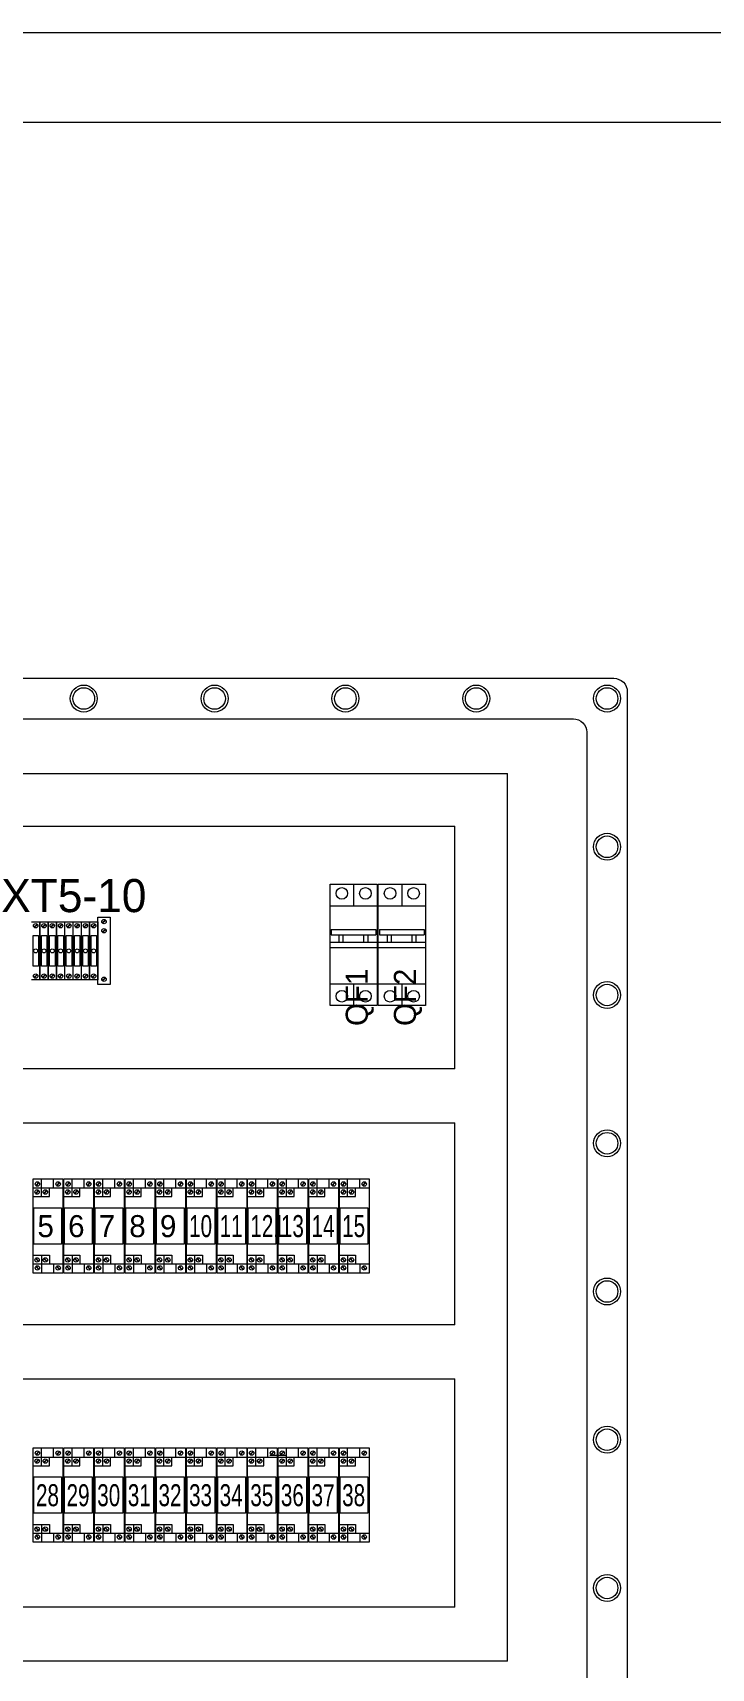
# Model space of a CAD drawing. Header units: millimetres. Extents: x 32626 to 72822, y 60047 to 123188.
# Drawn here: x 40073 to 40677, y 61951 to 63407 of the extents above; entities that cross this region are included whole.
import ezdxf

# ---------------------------------------------------------------- set-up
doc = ezdxf.new("R2010")
doc.units = ezdxf.units.MM
doc.header["$LTSCALE"] = 10
for name, color, linetype, lineweight in [('1轮廓实线层', 7, 'Continuous', 18), ('2细线层', 4, 'Continuous', 18), ('6文字层', 3, 'Continuous', 18), ('图框层', 7, 'Continuous', 18)]:
    doc.layers.add(name, color=color, linetype=linetype, lineweight=lineweight)
doc.styles.add('样式 1', font='SIMYOU.TTF', dxfattribs={"width": 0.75})

msp = doc.modelspace()

# ---------------------------------------------------------------- linework, layer by layer
at = {"layer": '1轮廓实线层'}
for p, q in [((38933.9, 62832.1), (40589.9, 62832.1)), ((38969.9, 62796.1), (40553.9, 62796.1)), ((39028.4, 62747.2), (40495.3, 62747.2)), ((40495.3, 61957), (40495.3, 62747.2)), ((39075.2, 62700.4), (40448.5, 62700.4)), ((40448.5, 62484.4), (40448.5, 62700.4)), ((40337.4, 62648.8), (40358.4, 62648.8)), ((40337.4, 62540.8), (40337.4, 62648.8)), ((40358.4, 62648.8), (40379.4, 62648.8)), ((40358.4, 62648.8), (40358.4, 62629.4)), ((40379.4, 62648.8), (40379.4, 62540.8)), ((40380.3, 62648.8), (40401.3, 62648.8)), ((40380.3, 62540.8), (40380.3, 62648.8)), ((40401.3, 62648.8), (40422.3, 62648.8)), ((40401.3, 62648.8), (40401.3, 62629.4)), ((40422.3, 62648.8), (40422.3, 62540.8)), ((40337.4, 62629.4), (40379.4, 62629.4)), ((40380.3, 62629.4), (40422.3, 62629.4)), ((40337.4, 62597.2), (40379.4, 62597.2)), ((40338.5, 62608.5), (40378.3, 62608.5)), ((40338.5, 62608.5), (40338.5, 62603.7)), ((40338.5, 62603.7), (40378.3, 62603.7)), ((40345.6, 62597.2), (40345.6, 62603.7)), ((40349.2, 62597.2), (40349.2, 62603.7)), ((40367.6, 62597.2), (40367.6, 62603.7)), ((40371.2, 62597.2), (40371.2, 62603.7)), ((40378.3, 62608.5), (40378.3, 62603.7)), ((40380.3, 62597.2), (40422.3, 62597.2)), ((40381.4, 62608.5), (40421.2, 62608.5)), ((40381.4, 62608.5), (40381.4, 62603.7)), ((40381.4, 62603.7), (40421.2, 62603.7)), ((40388.5, 62597.2), (40388.5, 62603.7)), ((40392.1, 62597.2), (40392.1, 62603.7)), ((40410.5, 62597.2), (40410.5, 62603.7)), ((40414.1, 62597.2), (40414.1, 62603.7)), ((40421.2, 62608.5), (40421.2, 62603.7)), ((40337.4, 62592.4), (40379.4, 62592.4)), ((40380.3, 62592.4), (40422.3, 62592.4)), ((40337.4, 62560.2), (40379.4, 62560.2)), ((40358.4, 62560.2), (40358.4, 62540.8)), ((40380.3, 62560.2), (40422.3, 62560.2)), ((40401.3, 62560.2), (40401.3, 62540.8)), ((40358.4, 62540.8), (40337.4, 62540.8)), ((40379.4, 62540.8), (40358.4, 62540.8)), ((40401.3, 62540.8), (40380.3, 62540.8)), ((40422.3, 62540.8), (40401.3, 62540.8)), ((40448.5, 62484.4), (39075.2, 62484.4)), ((39075.2, 62436.4), (40448.5, 62436.4)), ((40448.5, 62256.4), (40448.5, 62436.4)), ((40448.5, 62256.4), (39075.2, 62256.4)), ((39075.2, 62208.4), (40448.5, 62208.4)), ((40448.5, 62005), (40448.5, 62208.4)), ((40448.5, 62005), (39075.2, 62005)), ((40495.3, 61957), (39028.4, 61957))]:
    msp.add_line(p, q, dxfattribs=at)
at = {"layer": '1轮廓实线层', "lineweight": 13}
for p, q in [((40071.9, 62615.2), (40079.1, 62615.2)), ((40074, 62610.5), (40076.8, 62613.3)), ((40074.3, 62610.3), (40077, 62613)), ((40079.1, 62615.2), (40079.1, 62563.6)), ((40079.3, 62615.2), (40086.5, 62615.2)), ((40079.3, 62563.6), (40079.3, 62615.2)), ((40081.4, 62610.5), (40084.2, 62613.3)), ((40081.7, 62610.3), (40084.4, 62613)), ((40086.5, 62615.2), (40086.5, 62563.6)), ((40086.7, 62615.2), (40093.9, 62615.2)), ((40086.7, 62563.6), (40086.7, 62615.2)), ((40088.8, 62610.5), (40091.5, 62613.3)), ((40089, 62610.3), (40091.8, 62613)), ((40093.9, 62615.2), (40093.9, 62563.6)), ((40094.1, 62615.2), (40101.3, 62615.2)), ((40094.1, 62563.6), (40094.1, 62615.2)), ((40096.2, 62610.5), (40098.9, 62613.3)), ((40096.4, 62610.3), (40099.2, 62613)), ((40101.3, 62615.2), (40101.3, 62563.6)), ((40101.4, 62615.2), (40108.6, 62615.2)), ((40101.4, 62563.6), (40101.4, 62615.2)), ((40103.5, 62610.5), (40106.3, 62613.3)), ((40103.8, 62610.3), (40106.5, 62613)), ((40108.6, 62615.2), (40108.6, 62563.6)), ((40108.8, 62615.2), (40116, 62615.2)), ((40108.8, 62563.6), (40108.8, 62615.2)), ((40110.9, 62610.5), (40113.7, 62613.3)), ((40111.1, 62610.3), (40113.9, 62613)), ((40116, 62615.2), (40116, 62563.6)), ((40116.2, 62615.2), (40123.4, 62615.2)), ((40116.2, 62563.6), (40116.2, 62615.2)), ((40118.3, 62610.5), (40121, 62613.3)), ((40118.5, 62610.3), (40121.3, 62613)), ((40123.4, 62615.2), (40123.4, 62563.6)), ((40123.5, 62615.2), (40130.7, 62615.2)), ((40123.5, 62563.6), (40123.5, 62615.2)), ((40125.6, 62610.5), (40128.4, 62613.3)), ((40125.9, 62610.3), (40128.6, 62613)), ((40130.7, 62615.2), (40130.7, 62563.6)), ((40130.9, 62619.4), (40141.7, 62619.4)), ((40130.9, 62559.4), (40130.9, 62619.4)), ((40130.9, 62563.6), (40130.9, 62615.2)), ((40134.8, 62614.3), (40137.6, 62617)), ((40135.1, 62614), (40137.8, 62616.8)), ((40141.7, 62619.4), (40141.7, 62559.4)), ((40134.8, 62606), (40137.6, 62608.8)), ((40135.1, 62605.8), (40137.8, 62608.5)), ((40074, 62565.7), (40076.8, 62568.5)), ((40074.3, 62565.5), (40077, 62568.3)), ((40081.4, 62565.7), (40084.2, 62568.5)), ((40081.7, 62565.5), (40084.4, 62568.3)), ((40088.8, 62565.7), (40091.5, 62568.5)), ((40089, 62565.5), (40091.8, 62568.3)), ((40096.2, 62565.7), (40098.9, 62568.5)), ((40096.4, 62565.5), (40099.2, 62568.3)), ((40103.5, 62565.7), (40106.3, 62568.5)), ((40103.8, 62565.5), (40106.5, 62568.3)), ((40110.9, 62565.7), (40113.7, 62568.5)), ((40111.1, 62565.5), (40113.9, 62568.3)), ((40118.3, 62565.7), (40121, 62568.5)), ((40118.5, 62565.5), (40121.3, 62568.3)), ((40125.6, 62565.7), (40128.4, 62568.5)), ((40125.9, 62565.5), (40128.6, 62568.3)), ((40079.1, 62563.6), (40071.9, 62563.6)), ((40086.5, 62563.6), (40079.3, 62563.6)), ((40093.9, 62563.6), (40086.7, 62563.6)), ((40101.3, 62563.6), (40094.1, 62563.6)), ((40108.6, 62563.6), (40101.4, 62563.6)), ((40116, 62563.6), (40108.8, 62563.6)), ((40123.4, 62563.6), (40116.2, 62563.6)), ((40130.7, 62563.6), (40123.5, 62563.6)), ((40141.7, 62559.4), (40130.9, 62559.4)), ((40134.8, 62562.9), (40137.6, 62565.6)), ((40135.1, 62562.6), (40137.8, 62565.4)), ((40073.4, 62386.5), (40099.8, 62386.5)), ((40073.4, 62302.5), (40073.4, 62386.5)), ((40073.4, 62378.3), (40099.8, 62378.3)), ((40075.5, 62380.6), (40078.3, 62383.3)), ((40075.8, 62380.3), (40078.5, 62383.1)), ((40080.7, 62379.6), (40080.7, 62386.5)), ((40080.7, 62370.6), (40080.7, 62379.6)), ((40087.7, 62370.6), (40087.7, 62378.3)), ((40091.4, 62378.3), (40091.4, 62386.5)), ((40094, 62380.6), (40096.7, 62383.3)), ((40094.2, 62380.3), (40097, 62383.1)), ((40099.8, 62386.5), (40099.8, 62302.5)), ((40100.7, 62386.5), (40127.1, 62386.5)), ((40100.7, 62302.5), (40100.7, 62386.5)), ((40100.7, 62378.3), (40127.1, 62378.3)), ((40102.8, 62380.6), (40105.5, 62383.3)), ((40103, 62380.3), (40105.8, 62383.1)), ((40107.9, 62379.6), (40107.9, 62386.5)), ((40107.9, 62370.6), (40107.9, 62379.6)), ((40114.9, 62370.6), (40114.9, 62378.3)), ((40118.6, 62378.3), (40118.6, 62386.5)), ((40121.2, 62380.6), (40124, 62383.3)), ((40121.5, 62380.3), (40124.2, 62383.1)), ((40127.1, 62386.5), (40127.1, 62302.5)), ((40127.9, 62386.5), (40154.3, 62386.5)), ((40127.9, 62302.5), (40127.9, 62386.5)), ((40127.9, 62378.3), (40154.3, 62378.3)), ((40130, 62380.6), (40132.8, 62383.3)), ((40130.2, 62380.3), (40133, 62383.1)), ((40135.2, 62379.6), (40135.2, 62386.5)), ((40135.2, 62370.6), (40135.2, 62379.6)), ((40142.2, 62370.6), (40142.2, 62378.3)), ((40145.9, 62378.3), (40145.9, 62386.5)), ((40148.5, 62380.6), (40151.2, 62383.3)), ((40148.7, 62380.3), (40151.5, 62383.1)), ((40154.3, 62386.5), (40154.3, 62302.5)), ((40155.2, 62386.5), (40181.6, 62386.5)), ((40155.2, 62302.5), (40155.2, 62386.5)), ((40155.2, 62378.3), (40181.6, 62378.3)), ((40157.2, 62380.6), (40160, 62383.3)), ((40157.5, 62380.3), (40160.2, 62383.1)), ((40162.4, 62379.6), (40162.4, 62386.5)), ((40162.4, 62370.6), (40162.4, 62379.6)), ((40169.4, 62370.6), (40169.4, 62378.3)), ((40173.1, 62378.3), (40173.1, 62386.5)), ((40175.7, 62380.6), (40178.5, 62383.3)), ((40175.9, 62380.3), (40178.7, 62383.1)), ((40181.6, 62386.5), (40181.6, 62302.5)), ((40182.4, 62386.5), (40208.8, 62386.5)), ((40182.4, 62302.5), (40182.4, 62386.5)), ((40182.4, 62378.3), (40208.8, 62378.3)), ((40184.5, 62380.6), (40187.2, 62383.3)), ((40184.7, 62380.3), (40187.5, 62383.1)), ((40189.6, 62379.6), (40189.6, 62386.5)), ((40189.6, 62370.6), (40189.6, 62379.6)), ((40196.7, 62370.6), (40196.7, 62378.3)), ((40200.3, 62378.3), (40200.3, 62386.5)), ((40202.9, 62380.6), (40205.7, 62383.3)), ((40203.2, 62380.3), (40205.9, 62383.1)), ((40208.8, 62386.5), (40208.8, 62302.5)), ((40209.6, 62386.5), (40236, 62386.5)), ((40209.6, 62302.5), (40209.6, 62386.5)), ((40209.6, 62378.3), (40236, 62378.3)), ((40211.7, 62380.6), (40214.5, 62383.3)), ((40212, 62380.3), (40214.7, 62383.1)), ((40216.9, 62379.6), (40216.9, 62386.5)), ((40216.9, 62370.6), (40216.9, 62379.6)), ((40223.9, 62370.6), (40223.9, 62378.3)), ((40227.6, 62378.3), (40227.6, 62386.5)), ((40230.2, 62380.6), (40232.9, 62383.3)), ((40230.4, 62380.3), (40233.2, 62383.1)), ((40236, 62386.5), (40236, 62302.5)), ((40236.9, 62386.5), (40263.3, 62386.5)), ((40236.9, 62302.5), (40236.9, 62386.5)), ((40236.9, 62378.3), (40263.3, 62378.3)), ((40239, 62380.6), (40241.7, 62383.3)), ((40239.2, 62380.3), (40242, 62383.1)), ((40244.1, 62379.6), (40244.1, 62386.5)), ((40244.1, 62370.6), (40244.1, 62379.6)), ((40251.1, 62370.6), (40251.1, 62378.3)), ((40254.8, 62378.3), (40254.8, 62386.5)), ((40257.4, 62380.6), (40260.2, 62383.3)), ((40257.7, 62380.3), (40260.4, 62383.1)), ((40263.3, 62386.5), (40263.3, 62302.5)), ((40264.1, 62386.5), (40290.5, 62386.5)), ((40264.1, 62302.5), (40264.1, 62386.5)), ((40264.1, 62378.3), (40290.5, 62378.3)), ((40266.2, 62380.6), (40269, 62383.3)), ((40266.5, 62380.3), (40269.2, 62383.1)), ((40271.4, 62379.6), (40271.4, 62386.5)), ((40271.4, 62370.6), (40271.4, 62379.6)), ((40278.4, 62370.6), (40278.4, 62378.3)), ((40282.1, 62378.3), (40282.1, 62386.5)), ((40284.7, 62380.6), (40287.4, 62383.3)), ((40284.9, 62380.3), (40287.7, 62383.1)), ((40290.5, 62386.5), (40290.5, 62302.5)), ((40291.4, 62386.5), (40317.8, 62386.5)), ((40291.4, 62302.5), (40291.4, 62386.5)), ((40291.4, 62378.3), (40317.8, 62378.3)), ((40293.4, 62380.6), (40296.2, 62383.3)), ((40293.7, 62380.3), (40296.4, 62383.1)), ((40298.6, 62379.6), (40298.6, 62386.5)), ((40298.6, 62370.6), (40298.6, 62379.6)), ((40305.6, 62370.6), (40305.6, 62378.3)), ((40309.3, 62378.3), (40309.3, 62386.5)), ((40311.9, 62380.6), (40314.7, 62383.3)), ((40312.1, 62380.3), (40314.9, 62383.1)), ((40317.8, 62386.5), (40317.8, 62302.5)), ((40318.6, 62386.5), (40345, 62386.5)), ((40318.6, 62302.5), (40318.6, 62386.5)), ((40318.6, 62378.3), (40345, 62378.3)), ((40320.7, 62380.6), (40323.4, 62383.3)), ((40320.9, 62380.3), (40323.7, 62383.1)), ((40325.9, 62379.6), (40325.9, 62386.5)), ((40325.9, 62370.6), (40325.9, 62379.6)), ((40332.9, 62370.6), (40332.9, 62378.3)), ((40336.5, 62378.3), (40336.5, 62386.5)), ((40339.1, 62380.6), (40341.9, 62383.3)), ((40339.4, 62380.3), (40342.1, 62383.1)), ((40345, 62386.5), (40345, 62302.5)), ((40345.9, 62386.5), (40372.3, 62386.5)), ((40345.9, 62302.5), (40345.9, 62386.5)), ((40345.9, 62378.3), (40372.3, 62378.3)), ((40347.9, 62380.6), (40350.7, 62383.3)), ((40348.2, 62380.3), (40350.9, 62383.1)), ((40353.1, 62379.6), (40353.1, 62386.5)), ((40353.1, 62370.6), (40353.1, 62379.6)), ((40360.1, 62370.6), (40360.1, 62378.3)), ((40363.8, 62378.3), (40363.8, 62386.5)), ((40366.4, 62380.6), (40369.1, 62383.3)), ((40366.6, 62380.3), (40369.4, 62383.1)), ((40372.3, 62386.5), (40372.3, 62302.5)), ((40073.4, 62370.6), (40087.7, 62370.6)), ((40075.3, 62373.5), (40078.1, 62376.2)), ((40075.6, 62373.2), (40078.3, 62376)), ((40082.6, 62373.5), (40085.4, 62376.2)), ((40082.9, 62373.2), (40085.6, 62376)), ((40100.7, 62370.6), (40114.9, 62370.6)), ((40102.6, 62373.5), (40105.3, 62376.2)), ((40102.8, 62373.2), (40105.6, 62376)), ((40109.9, 62373.5), (40112.6, 62376.2)), ((40110.1, 62373.2), (40112.9, 62376)), ((40127.9, 62370.6), (40142.2, 62370.6)), ((40129.8, 62373.5), (40132.6, 62376.2)), ((40130.1, 62373.2), (40132.8, 62376)), ((40137.1, 62373.5), (40139.9, 62376.2)), ((40137.3, 62373.2), (40140.1, 62376)), ((40155.2, 62370.6), (40169.4, 62370.6)), ((40157.1, 62373.5), (40159.8, 62376.2)), ((40157.3, 62373.2), (40160.1, 62376)), ((40164.3, 62373.5), (40167.1, 62376.2)), ((40164.6, 62373.2), (40167.3, 62376)), ((40182.4, 62370.6), (40196.7, 62370.6)), ((40184.3, 62373.5), (40187.1, 62376.2)), ((40184.6, 62373.2), (40187.3, 62376)), ((40191.6, 62373.5), (40194.3, 62376.2)), ((40191.8, 62373.2), (40194.6, 62376)), ((40209.6, 62370.6), (40223.9, 62370.6)), ((40211.6, 62373.5), (40214.3, 62376.2)), ((40211.8, 62373.2), (40214.6, 62376)), ((40218.8, 62373.5), (40221.6, 62376.2)), ((40219.1, 62373.2), (40221.8, 62376)), ((40236.9, 62370.6), (40251.1, 62370.6)), ((40238.8, 62373.5), (40241.5, 62376.2)), ((40239, 62373.2), (40241.8, 62376)), ((40246.1, 62373.5), (40248.8, 62376.2)), ((40246.3, 62373.2), (40249.1, 62376)), ((40264.1, 62370.6), (40278.4, 62370.6)), ((40266, 62373.5), (40268.8, 62376.2)), ((40266.3, 62373.2), (40269, 62376)), ((40273.3, 62373.5), (40276.1, 62376.2)), ((40273.5, 62373.2), (40276.3, 62376)), ((40291.4, 62370.6), (40305.6, 62370.6)), ((40293.3, 62373.5), (40296, 62376.2)), ((40293.5, 62373.2), (40296.3, 62376)), ((40300.5, 62373.5), (40303.3, 62376.2)), ((40300.8, 62373.2), (40303.5, 62376)), ((40318.6, 62370.6), (40332.9, 62370.6)), ((40320.5, 62373.5), (40323.3, 62376.2)), ((40320.8, 62373.2), (40323.5, 62376)), ((40327.8, 62373.5), (40330.5, 62376.2)), ((40328, 62373.2), (40330.8, 62376)), ((40345.9, 62370.6), (40360.1, 62370.6)), ((40347.8, 62373.5), (40350.5, 62376.2)), ((40348, 62373.2), (40350.8, 62376)), ((40355, 62373.5), (40357.8, 62376.2)), ((40355.3, 62373.2), (40358, 62376)), ((40073.4, 62318.3), (40087.7, 62318.3)), ((40073.4, 62310.7), (40099.8, 62310.7)), ((40075.3, 62315.4), (40078.1, 62312.7)), ((40075.5, 62308.3), (40078.3, 62305.6)), ((40075.6, 62315.7), (40078.3, 62312.9)), ((40075.8, 62308.6), (40078.5, 62305.8)), ((40080.7, 62318.3), (40080.7, 62309.3)), ((40080.7, 62309.3), (40080.7, 62302.5)), ((40082.6, 62315.4), (40085.4, 62312.7)), ((40082.9, 62315.7), (40085.6, 62312.9)), ((40087.7, 62318.3), (40087.7, 62310.7)), ((40091.4, 62310.7), (40091.4, 62302.5)), ((40094, 62308.3), (40096.7, 62305.6)), ((40094.2, 62308.6), (40097, 62305.8)), ((40100.7, 62318.3), (40114.9, 62318.3)), ((40100.7, 62310.7), (40127.1, 62310.7)), ((40102.6, 62315.4), (40105.3, 62312.7)), ((40102.8, 62315.7), (40105.6, 62312.9)), ((40102.8, 62308.3), (40105.5, 62305.6)), ((40103, 62308.6), (40105.8, 62305.8)), ((40107.9, 62318.3), (40107.9, 62309.3)), ((40107.9, 62309.3), (40107.9, 62302.5)), ((40109.9, 62315.4), (40112.6, 62312.7)), ((40110.1, 62315.7), (40112.9, 62312.9)), ((40114.9, 62318.3), (40114.9, 62310.7)), ((40118.6, 62310.7), (40118.6, 62302.5)), ((40121.2, 62308.3), (40124, 62305.6)), ((40121.5, 62308.6), (40124.2, 62305.8)), ((40127.9, 62318.3), (40142.2, 62318.3)), ((40127.9, 62310.7), (40154.3, 62310.7)), ((40129.8, 62315.4), (40132.6, 62312.7)), ((40130, 62308.3), (40132.8, 62305.6)), ((40130.1, 62315.7), (40132.8, 62312.9)), ((40130.2, 62308.6), (40133, 62305.8)), ((40135.2, 62318.3), (40135.2, 62309.3)), ((40135.2, 62309.3), (40135.2, 62302.5)), ((40137.1, 62315.4), (40139.9, 62312.7)), ((40137.3, 62315.7), (40140.1, 62312.9)), ((40142.2, 62318.3), (40142.2, 62310.7)), ((40145.9, 62310.7), (40145.9, 62302.5)), ((40148.5, 62308.3), (40151.2, 62305.6)), ((40148.7, 62308.6), (40151.5, 62305.8)), ((40155.2, 62318.3), (40169.4, 62318.3)), ((40155.2, 62310.7), (40181.6, 62310.7)), ((40157.1, 62315.4), (40159.8, 62312.7)), ((40157.2, 62308.3), (40160, 62305.6)), ((40157.3, 62315.7), (40160.1, 62312.9)), ((40157.5, 62308.6), (40160.2, 62305.8)), ((40162.4, 62318.3), (40162.4, 62309.3)), ((40162.4, 62309.3), (40162.4, 62302.5)), ((40164.3, 62315.4), (40167.1, 62312.7)), ((40164.6, 62315.7), (40167.3, 62312.9)), ((40169.4, 62318.3), (40169.4, 62310.7)), ((40173.1, 62310.7), (40173.1, 62302.5)), ((40175.7, 62308.3), (40178.5, 62305.6)), ((40175.9, 62308.6), (40178.7, 62305.8)), ((40182.4, 62318.3), (40196.7, 62318.3)), ((40182.4, 62310.7), (40208.8, 62310.7)), ((40184.3, 62315.4), (40187.1, 62312.7)), ((40184.5, 62308.3), (40187.2, 62305.6)), ((40184.6, 62315.7), (40187.3, 62312.9)), ((40184.7, 62308.6), (40187.5, 62305.8)), ((40189.6, 62318.3), (40189.6, 62309.3)), ((40189.6, 62309.3), (40189.6, 62302.5)), ((40191.6, 62315.4), (40194.3, 62312.7)), ((40191.8, 62315.7), (40194.6, 62312.9)), ((40196.7, 62318.3), (40196.7, 62310.7)), ((40200.3, 62310.7), (40200.3, 62302.5)), ((40202.9, 62308.3), (40205.7, 62305.6)), ((40203.2, 62308.6), (40205.9, 62305.8)), ((40209.6, 62318.3), (40223.9, 62318.3)), ((40209.6, 62310.7), (40236, 62310.7)), ((40211.6, 62315.4), (40214.3, 62312.7)), ((40211.7, 62308.3), (40214.5, 62305.6)), ((40211.8, 62315.7), (40214.6, 62312.9)), ((40212, 62308.6), (40214.7, 62305.8)), ((40216.9, 62318.3), (40216.9, 62309.3)), ((40216.9, 62309.3), (40216.9, 62302.5)), ((40218.8, 62315.4), (40221.6, 62312.7)), ((40219.1, 62315.7), (40221.8, 62312.9)), ((40223.9, 62318.3), (40223.9, 62310.7)), ((40227.6, 62310.7), (40227.6, 62302.5)), ((40230.2, 62308.3), (40232.9, 62305.6)), ((40230.4, 62308.6), (40233.2, 62305.8)), ((40236.9, 62318.3), (40251.1, 62318.3)), ((40236.9, 62310.7), (40263.3, 62310.7)), ((40238.8, 62315.4), (40241.5, 62312.7)), ((40239, 62315.7), (40241.8, 62312.9)), ((40239, 62308.3), (40241.7, 62305.6)), ((40239.2, 62308.6), (40242, 62305.8)), ((40244.1, 62318.3), (40244.1, 62309.3)), ((40244.1, 62309.3), (40244.1, 62302.5)), ((40246.1, 62315.4), (40248.8, 62312.7)), ((40246.3, 62315.7), (40249.1, 62312.9)), ((40251.1, 62318.3), (40251.1, 62310.7)), ((40254.8, 62310.7), (40254.8, 62302.5)), ((40257.4, 62308.3), (40260.2, 62305.6)), ((40257.7, 62308.6), (40260.4, 62305.8)), ((40264.1, 62318.3), (40278.4, 62318.3)), ((40264.1, 62310.7), (40290.5, 62310.7)), ((40266, 62315.4), (40268.8, 62312.7)), ((40266.2, 62308.3), (40269, 62305.6)), ((40266.3, 62315.7), (40269, 62312.9)), ((40266.5, 62308.6), (40269.2, 62305.8)), ((40271.4, 62318.3), (40271.4, 62309.3)), ((40271.4, 62309.3), (40271.4, 62302.5)), ((40273.3, 62315.4), (40276.1, 62312.7)), ((40273.5, 62315.7), (40276.3, 62312.9)), ((40278.4, 62318.3), (40278.4, 62310.7)), ((40282.1, 62310.7), (40282.1, 62302.5)), ((40284.7, 62308.3), (40287.4, 62305.6)), ((40284.9, 62308.6), (40287.7, 62305.8)), ((40291.4, 62318.3), (40305.6, 62318.3)), ((40291.4, 62310.7), (40317.8, 62310.7)), ((40293.3, 62315.4), (40296, 62312.7)), ((40293.4, 62308.3), (40296.2, 62305.6)), ((40293.5, 62315.7), (40296.3, 62312.9)), ((40293.7, 62308.6), (40296.4, 62305.8)), ((40298.6, 62318.3), (40298.6, 62309.3)), ((40298.6, 62309.3), (40298.6, 62302.5)), ((40300.5, 62315.4), (40303.3, 62312.7)), ((40300.8, 62315.7), (40303.5, 62312.9)), ((40305.6, 62318.3), (40305.6, 62310.7)), ((40309.3, 62310.7), (40309.3, 62302.5)), ((40311.9, 62308.3), (40314.7, 62305.6)), ((40312.1, 62308.6), (40314.9, 62305.8)), ((40318.6, 62318.3), (40332.9, 62318.3)), ((40318.6, 62310.7), (40345, 62310.7)), ((40320.5, 62315.4), (40323.3, 62312.7)), ((40320.7, 62308.3), (40323.4, 62305.6)), ((40320.8, 62315.7), (40323.5, 62312.9)), ((40320.9, 62308.6), (40323.7, 62305.8)), ((40325.9, 62318.3), (40325.9, 62309.3)), ((40325.9, 62309.3), (40325.9, 62302.5)), ((40327.8, 62315.4), (40330.5, 62312.7)), ((40328, 62315.7), (40330.8, 62312.9)), ((40332.9, 62318.3), (40332.9, 62310.7)), ((40336.5, 62310.7), (40336.5, 62302.5)), ((40339.1, 62308.3), (40341.9, 62305.6)), ((40339.4, 62308.6), (40342.1, 62305.8)), ((40345.9, 62318.3), (40360.1, 62318.3)), ((40345.9, 62310.7), (40372.3, 62310.7)), ((40347.8, 62315.4), (40350.5, 62312.7)), ((40347.9, 62308.3), (40350.7, 62305.6)), ((40348, 62315.7), (40350.8, 62312.9)), ((40348.2, 62308.6), (40350.9, 62305.8)), ((40353.1, 62318.3), (40353.1, 62309.3)), ((40353.1, 62309.3), (40353.1, 62302.5)), ((40355, 62315.4), (40357.8, 62312.7)), ((40355.3, 62315.7), (40358, 62312.9)), ((40360.1, 62318.3), (40360.1, 62310.7)), ((40363.8, 62310.7), (40363.8, 62302.5)), ((40366.4, 62308.3), (40369.1, 62305.6)), ((40366.6, 62308.6), (40369.4, 62305.8)), ((40099.8, 62302.5), (40073.4, 62302.5)), ((40127.1, 62302.5), (40100.7, 62302.5)), ((40154.3, 62302.5), (40127.9, 62302.5)), ((40181.6, 62302.5), (40155.2, 62302.5)), ((40208.8, 62302.5), (40182.4, 62302.5)), ((40236, 62302.5), (40209.6, 62302.5)), ((40263.3, 62302.5), (40236.9, 62302.5)), ((40290.5, 62302.5), (40264.1, 62302.5)), ((40317.8, 62302.5), (40291.4, 62302.5)), ((40345, 62302.5), (40318.6, 62302.5)), ((40372.3, 62302.5), (40345.9, 62302.5)), ((40073.4, 62146.8), (40099.8, 62146.8)), ((40073.4, 62062.8), (40073.4, 62146.8)), ((40080.7, 62140), (40080.7, 62146.8)), ((40091.4, 62138.6), (40091.4, 62146.8)), ((40099.8, 62146.8), (40099.8, 62062.8)), ((40100.7, 62146.8), (40127.1, 62146.8)), ((40100.7, 62062.8), (40100.7, 62146.8)), ((40107.9, 62140), (40107.9, 62146.8)), ((40118.6, 62138.6), (40118.6, 62146.8)), ((40127.1, 62146.8), (40127.1, 62062.8)), ((40127.9, 62146.8), (40154.3, 62146.8)), ((40127.9, 62062.8), (40127.9, 62146.8)), ((40135.2, 62140), (40135.2, 62146.8)), ((40145.9, 62138.6), (40145.9, 62146.8)), ((40154.3, 62146.8), (40154.3, 62062.8)), ((40155.2, 62146.8), (40181.6, 62146.8)), ((40155.2, 62062.8), (40155.2, 62146.8)), ((40162.4, 62140), (40162.4, 62146.8)), ((40173.1, 62138.6), (40173.1, 62146.8)), ((40181.6, 62146.8), (40181.6, 62062.8)), ((40182.4, 62146.8), (40208.8, 62146.8)), ((40182.4, 62062.8), (40182.4, 62146.8)), ((40189.6, 62140), (40189.6, 62146.8)), ((40200.3, 62138.6), (40200.3, 62146.8)), ((40208.8, 62146.8), (40208.8, 62062.8)), ((40209.6, 62146.8), (40236, 62146.8)), ((40209.6, 62062.8), (40209.6, 62146.8)), ((40216.9, 62140), (40216.9, 62146.8)), ((40227.6, 62138.6), (40227.6, 62146.8)), ((40236, 62146.8), (40236, 62062.8)), ((40236.9, 62146.8), (40263.3, 62146.8)), ((40236.9, 62062.8), (40236.9, 62146.8)), ((40244.1, 62140), (40244.1, 62146.8)), ((40254.8, 62138.6), (40254.8, 62146.8)), ((40263.3, 62146.8), (40263.3, 62062.8)), ((40264.1, 62146.8), (40290.5, 62146.8)), ((40264.1, 62062.8), (40264.1, 62146.8)), ((40271.4, 62140), (40271.4, 62146.8)), ((40282.1, 62138.6), (40282.1, 62146.8)), ((40290.5, 62146.8), (40290.5, 62062.8)), ((40291.4, 62146.8), (40317.8, 62146.8)), ((40291.4, 62062.8), (40291.4, 62146.8)), ((40298.6, 62140), (40298.6, 62146.8)), ((40309.3, 62138.6), (40309.3, 62146.8)), ((40317.8, 62146.8), (40317.8, 62062.8)), ((40318.6, 62146.8), (40345, 62146.8)), ((40318.6, 62062.8), (40318.6, 62146.8)), ((40325.9, 62140), (40325.9, 62146.8)), ((40336.5, 62138.6), (40336.5, 62146.8)), ((40345, 62146.8), (40345, 62062.8)), ((40345.9, 62146.8), (40372.3, 62146.8)), ((40345.9, 62062.8), (40345.9, 62146.8)), ((40353.1, 62140), (40353.1, 62146.8)), ((40363.8, 62138.6), (40363.8, 62146.8)), ((40372.3, 62146.8), (40372.3, 62062.8)), ((40073.4, 62138.6), (40099.8, 62138.6)), ((40073.4, 62131), (40087.7, 62131)), ((40075.3, 62133.9), (40078.1, 62136.6)), ((40075.5, 62140.9), (40078.3, 62143.7)), ((40075.6, 62133.6), (40078.3, 62136.4)), ((40075.8, 62140.7), (40078.5, 62143.5)), ((40080.7, 62131), (40080.7, 62140)), ((40082.6, 62133.9), (40085.4, 62136.6)), ((40082.9, 62133.6), (40085.6, 62136.4)), ((40087.7, 62131), (40087.7, 62138.6)), ((40094, 62140.9), (40096.7, 62143.7)), ((40094.2, 62140.7), (40097, 62143.5)), ((40100.7, 62138.6), (40127.1, 62138.6)), ((40100.7, 62131), (40114.9, 62131)), ((40102.6, 62133.9), (40105.3, 62136.6)), ((40102.8, 62140.9), (40105.5, 62143.7)), ((40102.8, 62133.6), (40105.6, 62136.4)), ((40103, 62140.7), (40105.8, 62143.5)), ((40107.9, 62131), (40107.9, 62140)), ((40109.9, 62133.9), (40112.6, 62136.6)), ((40110.1, 62133.6), (40112.9, 62136.4)), ((40114.9, 62131), (40114.9, 62138.6)), ((40121.2, 62140.9), (40124, 62143.7)), ((40121.5, 62140.7), (40124.2, 62143.5)), ((40127.9, 62138.6), (40154.3, 62138.6)), ((40127.9, 62131), (40142.2, 62131)), ((40129.8, 62133.9), (40132.6, 62136.6)), ((40130, 62140.9), (40132.8, 62143.7)), ((40130.1, 62133.6), (40132.8, 62136.4)), ((40130.2, 62140.7), (40133, 62143.5)), ((40135.2, 62131), (40135.2, 62140)), ((40137.1, 62133.9), (40139.9, 62136.6)), ((40137.3, 62133.6), (40140.1, 62136.4)), ((40142.2, 62131), (40142.2, 62138.6)), ((40148.5, 62140.9), (40151.2, 62143.7)), ((40148.7, 62140.7), (40151.5, 62143.5)), ((40155.2, 62138.6), (40181.6, 62138.6)), ((40155.2, 62131), (40169.4, 62131)), ((40157.1, 62133.9), (40159.8, 62136.6)), ((40157.2, 62140.9), (40160, 62143.7)), ((40157.3, 62133.6), (40160.1, 62136.4)), ((40157.5, 62140.7), (40160.2, 62143.5)), ((40162.4, 62131), (40162.4, 62140)), ((40164.3, 62133.9), (40167.1, 62136.6)), ((40164.6, 62133.6), (40167.3, 62136.4)), ((40169.4, 62131), (40169.4, 62138.6)), ((40175.7, 62140.9), (40178.5, 62143.7)), ((40175.9, 62140.7), (40178.7, 62143.5)), ((40182.4, 62138.6), (40208.8, 62138.6)), ((40182.4, 62131), (40196.7, 62131)), ((40184.3, 62133.9), (40187.1, 62136.6)), ((40184.5, 62140.9), (40187.2, 62143.7)), ((40184.6, 62133.6), (40187.3, 62136.4)), ((40184.7, 62140.7), (40187.5, 62143.5)), ((40189.6, 62131), (40189.6, 62140)), ((40191.6, 62133.9), (40194.3, 62136.6)), ((40191.8, 62133.6), (40194.6, 62136.4)), ((40196.7, 62131), (40196.7, 62138.6)), ((40202.9, 62140.9), (40205.7, 62143.7)), ((40203.2, 62140.7), (40205.9, 62143.5)), ((40209.6, 62138.6), (40236, 62138.6)), ((40209.6, 62131), (40223.9, 62131)), ((40211.6, 62133.9), (40214.3, 62136.6)), ((40211.7, 62140.9), (40214.5, 62143.7)), ((40211.8, 62133.6), (40214.6, 62136.4)), ((40212, 62140.7), (40214.7, 62143.5)), ((40216.9, 62131), (40216.9, 62140)), ((40218.8, 62133.9), (40221.6, 62136.6)), ((40219.1, 62133.6), (40221.8, 62136.4)), ((40223.9, 62131), (40223.9, 62138.6)), ((40230.2, 62140.9), (40232.9, 62143.7)), ((40230.4, 62140.7), (40233.2, 62143.5)), ((40236.9, 62138.6), (40263.3, 62138.6)), ((40236.9, 62131), (40251.1, 62131)), ((40238.8, 62133.9), (40241.5, 62136.6)), ((40239, 62140.9), (40241.7, 62143.7)), ((40239, 62133.6), (40241.8, 62136.4)), ((40239.2, 62140.7), (40242, 62143.5)), ((40244.1, 62131), (40244.1, 62140)), ((40246.1, 62133.9), (40248.8, 62136.6)), ((40246.3, 62133.6), (40249.1, 62136.4)), ((40251.1, 62131), (40251.1, 62138.6)), ((40257.4, 62140.9), (40260.2, 62143.7)), ((40257.7, 62140.7), (40260.4, 62143.5)), ((40264.1, 62138.6), (40290.5, 62138.6)), ((40264.1, 62131), (40278.4, 62131)), ((40266, 62133.9), (40268.8, 62136.6)), ((40266.2, 62140.9), (40269, 62143.7)), ((40266.3, 62133.6), (40269, 62136.4)), ((40266.5, 62140.7), (40269.2, 62143.5)), ((40271.4, 62131), (40271.4, 62140)), ((40273.3, 62133.9), (40276.1, 62136.6)), ((40273.5, 62133.6), (40276.3, 62136.4)), ((40278.4, 62131), (40278.4, 62138.6)), ((40294.6, 62140.2), (40283.8, 62140.2)), ((40284.7, 62140.9), (40287.4, 62143.7)), ((40284.9, 62140.7), (40287.7, 62143.5)), ((40296.1, 62140.2), (40285.3, 62140.2)), ((40298.6, 62140.2), (40287.8, 62140.2)), ((40291.4, 62138.6), (40317.8, 62138.6)), ((40291.4, 62131), (40305.6, 62131)), ((40293.3, 62133.9), (40296, 62136.6)), ((40293.4, 62140.9), (40296.2, 62143.7)), ((40293.5, 62133.6), (40296.3, 62136.4)), ((40293.7, 62140.7), (40296.4, 62143.5)), ((40298.6, 62131), (40298.6, 62140)), ((40300.5, 62133.9), (40303.3, 62136.6)), ((40300.8, 62133.6), (40303.5, 62136.4)), ((40305.6, 62131), (40305.6, 62138.6)), ((40311.9, 62140.9), (40314.7, 62143.7)), ((40312.1, 62140.7), (40314.9, 62143.5)), ((40318.6, 62138.6), (40345, 62138.6)), ((40318.6, 62131), (40332.9, 62131)), ((40320.5, 62133.9), (40323.3, 62136.6)), ((40320.7, 62140.9), (40323.4, 62143.7)), ((40320.8, 62133.6), (40323.5, 62136.4)), ((40320.9, 62140.7), (40323.7, 62143.5)), ((40325.9, 62131), (40325.9, 62140)), ((40327.8, 62133.9), (40330.5, 62136.6)), ((40328, 62133.6), (40330.8, 62136.4)), ((40332.9, 62131), (40332.9, 62138.6)), ((40339.1, 62140.9), (40341.9, 62143.7)), ((40339.4, 62140.7), (40342.1, 62143.5)), ((40345.9, 62138.6), (40372.3, 62138.6)), ((40345.9, 62131), (40360.1, 62131)), ((40347.8, 62133.9), (40350.5, 62136.6)), ((40347.9, 62140.9), (40350.7, 62143.7)), ((40348, 62133.6), (40350.8, 62136.4)), ((40348.2, 62140.7), (40350.9, 62143.5)), ((40353.1, 62131), (40353.1, 62140)), ((40355, 62133.9), (40357.8, 62136.6)), ((40355.3, 62133.6), (40358, 62136.4)), ((40360.1, 62131), (40360.1, 62138.6)), ((40366.4, 62140.9), (40369.1, 62143.7)), ((40366.6, 62140.7), (40369.4, 62143.5)), ((40073.4, 62078.6), (40087.7, 62078.6)), ((40075.3, 62075.8), (40078.1, 62073)), ((40075.6, 62076), (40078.3, 62073.3)), ((40080.7, 62078.6), (40080.7, 62069.7)), ((40082.6, 62075.8), (40085.4, 62073)), ((40082.9, 62076), (40085.6, 62073.3)), ((40087.7, 62078.6), (40087.7, 62071)), ((40100.7, 62078.6), (40114.9, 62078.6)), ((40102.6, 62075.8), (40105.3, 62073)), ((40102.8, 62076), (40105.6, 62073.3)), ((40107.9, 62078.6), (40107.9, 62069.7)), ((40109.9, 62075.8), (40112.6, 62073)), ((40110.1, 62076), (40112.9, 62073.3)), ((40114.9, 62078.6), (40114.9, 62071)), ((40127.9, 62078.6), (40142.2, 62078.6)), ((40129.8, 62075.8), (40132.6, 62073)), ((40130.1, 62076), (40132.8, 62073.3)), ((40135.2, 62078.6), (40135.2, 62069.7)), ((40137.1, 62075.8), (40139.9, 62073)), ((40137.3, 62076), (40140.1, 62073.3)), ((40142.2, 62078.6), (40142.2, 62071)), ((40155.2, 62078.6), (40169.4, 62078.6)), ((40157.1, 62075.8), (40159.8, 62073)), ((40157.3, 62076), (40160.1, 62073.3)), ((40162.4, 62078.6), (40162.4, 62069.7)), ((40164.3, 62075.8), (40167.1, 62073)), ((40164.6, 62076), (40167.3, 62073.3)), ((40169.4, 62078.6), (40169.4, 62071)), ((40182.4, 62078.6), (40196.7, 62078.6)), ((40184.3, 62075.8), (40187.1, 62073)), ((40184.6, 62076), (40187.3, 62073.3)), ((40189.6, 62078.6), (40189.6, 62069.7)), ((40191.6, 62075.8), (40194.3, 62073)), ((40191.8, 62076), (40194.6, 62073.3)), ((40196.7, 62078.6), (40196.7, 62071)), ((40209.6, 62078.6), (40223.9, 62078.6)), ((40211.6, 62075.8), (40214.3, 62073)), ((40211.8, 62076), (40214.6, 62073.3)), ((40216.9, 62078.6), (40216.9, 62069.7)), ((40218.8, 62075.8), (40221.6, 62073)), ((40219.1, 62076), (40221.8, 62073.3)), ((40223.9, 62078.6), (40223.9, 62071)), ((40236.9, 62078.6), (40251.1, 62078.6)), ((40238.8, 62075.8), (40241.5, 62073)), ((40239, 62076), (40241.8, 62073.3)), ((40244.1, 62078.6), (40244.1, 62069.7)), ((40246.1, 62075.8), (40248.8, 62073)), ((40246.3, 62076), (40249.1, 62073.3)), ((40251.1, 62078.6), (40251.1, 62071)), ((40264.1, 62078.6), (40278.4, 62078.6)), ((40266, 62075.8), (40268.8, 62073)), ((40266.3, 62076), (40269, 62073.3)), ((40271.4, 62078.6), (40271.4, 62069.7)), ((40273.3, 62075.8), (40276.1, 62073)), ((40273.5, 62076), (40276.3, 62073.3)), ((40278.4, 62078.6), (40278.4, 62071)), ((40291.4, 62078.6), (40305.6, 62078.6)), ((40293.3, 62075.8), (40296, 62073)), ((40293.5, 62076), (40296.3, 62073.3)), ((40298.6, 62078.6), (40298.6, 62069.7)), ((40300.5, 62075.8), (40303.3, 62073)), ((40300.8, 62076), (40303.5, 62073.3)), ((40305.6, 62078.6), (40305.6, 62071)), ((40318.6, 62078.6), (40332.9, 62078.6)), ((40320.5, 62075.8), (40323.3, 62073)), ((40320.8, 62076), (40323.5, 62073.3)), ((40325.9, 62078.6), (40325.9, 62069.7)), ((40327.8, 62075.8), (40330.5, 62073)), ((40328, 62076), (40330.8, 62073.3)), ((40332.9, 62078.6), (40332.9, 62071)), ((40345.9, 62078.6), (40360.1, 62078.6)), ((40347.8, 62075.8), (40350.5, 62073)), ((40348, 62076), (40350.8, 62073.3)), ((40353.1, 62078.6), (40353.1, 62069.7)), ((40355, 62075.8), (40357.8, 62073)), ((40355.3, 62076), (40358, 62073.3)), ((40360.1, 62078.6), (40360.1, 62071)), ((40073.4, 62071), (40099.8, 62071)), ((40099.8, 62062.8), (40073.4, 62062.8)), ((40075.5, 62068.7), (40078.3, 62066)), ((40075.8, 62069), (40078.5, 62066.2)), ((40080.7, 62069.7), (40080.7, 62062.8)), ((40091.4, 62071), (40091.4, 62062.8)), ((40094, 62068.7), (40096.7, 62066)), ((40094.2, 62069), (40097, 62066.2)), ((40100.7, 62071), (40127.1, 62071)), ((40127.1, 62062.8), (40100.7, 62062.8)), ((40102.8, 62068.7), (40105.5, 62066)), ((40103, 62069), (40105.8, 62066.2)), ((40107.9, 62069.7), (40107.9, 62062.8)), ((40118.6, 62071), (40118.6, 62062.8)), ((40121.2, 62068.7), (40124, 62066)), ((40121.5, 62069), (40124.2, 62066.2)), ((40127.9, 62071), (40154.3, 62071)), ((40154.3, 62062.8), (40127.9, 62062.8)), ((40130, 62068.7), (40132.8, 62066)), ((40130.2, 62069), (40133, 62066.2)), ((40135.2, 62069.7), (40135.2, 62062.8)), ((40145.9, 62071), (40145.9, 62062.8)), ((40148.5, 62068.7), (40151.2, 62066)), ((40148.7, 62069), (40151.5, 62066.2)), ((40155.2, 62071), (40181.6, 62071)), ((40181.6, 62062.8), (40155.2, 62062.8)), ((40157.2, 62068.7), (40160, 62066)), ((40157.5, 62069), (40160.2, 62066.2)), ((40162.4, 62069.7), (40162.4, 62062.8)), ((40173.1, 62071), (40173.1, 62062.8)), ((40175.7, 62068.7), (40178.5, 62066)), ((40175.9, 62069), (40178.7, 62066.2)), ((40182.4, 62071), (40208.8, 62071)), ((40208.8, 62062.8), (40182.4, 62062.8)), ((40184.5, 62068.7), (40187.2, 62066)), ((40184.7, 62069), (40187.5, 62066.2)), ((40189.6, 62069.7), (40189.6, 62062.8)), ((40200.3, 62071), (40200.3, 62062.8)), ((40202.9, 62068.7), (40205.7, 62066)), ((40203.2, 62069), (40205.9, 62066.2)), ((40209.6, 62071), (40236, 62071)), ((40236, 62062.8), (40209.6, 62062.8)), ((40211.7, 62068.7), (40214.5, 62066)), ((40212, 62069), (40214.7, 62066.2)), ((40216.9, 62069.7), (40216.9, 62062.8)), ((40227.6, 62071), (40227.6, 62062.8)), ((40230.2, 62068.7), (40232.9, 62066)), ((40230.4, 62069), (40233.2, 62066.2)), ((40236.9, 62071), (40263.3, 62071)), ((40263.3, 62062.8), (40236.9, 62062.8)), ((40239, 62068.7), (40241.7, 62066)), ((40239.2, 62069), (40242, 62066.2)), ((40244.1, 62069.7), (40244.1, 62062.8)), ((40254.8, 62071), (40254.8, 62062.8)), ((40257.4, 62068.7), (40260.2, 62066)), ((40257.7, 62069), (40260.4, 62066.2)), ((40264.1, 62071), (40290.5, 62071)), ((40290.5, 62062.8), (40264.1, 62062.8)), ((40266.2, 62068.7), (40269, 62066)), ((40266.5, 62069), (40269.2, 62066.2)), ((40271.4, 62069.7), (40271.4, 62062.8)), ((40282.1, 62071), (40282.1, 62062.8)), ((40284.7, 62068.7), (40287.4, 62066)), ((40284.9, 62069), (40287.7, 62066.2)), ((40291.4, 62071), (40317.8, 62071)), ((40317.8, 62062.8), (40291.4, 62062.8)), ((40293.4, 62068.7), (40296.2, 62066)), ((40293.7, 62069), (40296.4, 62066.2)), ((40298.6, 62069.7), (40298.6, 62062.8)), ((40309.3, 62071), (40309.3, 62062.8)), ((40311.9, 62068.7), (40314.7, 62066)), ((40312.1, 62069), (40314.9, 62066.2)), ((40318.6, 62071), (40345, 62071)), ((40345, 62062.8), (40318.6, 62062.8)), ((40320.7, 62068.7), (40323.4, 62066)), ((40320.9, 62069), (40323.7, 62066.2)), ((40325.9, 62069.7), (40325.9, 62062.8)), ((40336.5, 62071), (40336.5, 62062.8)), ((40339.1, 62068.7), (40341.9, 62066)), ((40339.4, 62069), (40342.1, 62066.2)), ((40345.9, 62071), (40372.3, 62071)), ((40372.3, 62062.8), (40345.9, 62062.8)), ((40347.9, 62068.7), (40350.7, 62066)), ((40348.2, 62069), (40350.9, 62066.2)), ((40353.1, 62069.7), (40353.1, 62062.8)), ((40363.8, 62071), (40363.8, 62062.8)), ((40366.4, 62068.7), (40369.1, 62066)), ((40366.6, 62069), (40369.4, 62066.2))]:
    msp.add_line(p, q, dxfattribs=at)
at = {"layer": '1轮廓实线层'}
for points in [[(40589.9, 62832.1, -0.414214), (40601.9, 62820.1), (40601.9, 61884.1, -0.414214), (40589.9, 61872.1)], [(40553.9, 62796.1, -0.414214), (40565.9, 62784.1), (40565.9, 61920.1, -0.414214), (40553.9, 61908.1)]]:
    msp.add_lwpolyline(points, format="xyb", dxfattribs=at)
at = {"layer": '1轮廓实线层', "lineweight": 13}
for points in [[(40073.2, 62603), (40078.1, 62603), (40078.1, 62575.7), (40073.2, 62575.7)], [(40080.6, 62603), (40085.4, 62603), (40085.4, 62575.7), (40080.6, 62575.7)], [(40087.9, 62603), (40092.8, 62603), (40092.8, 62575.7), (40087.9, 62575.7)], [(40095.3, 62603), (40100.2, 62603), (40100.2, 62575.7), (40095.3, 62575.7)], [(40102.7, 62603), (40107.6, 62603), (40107.6, 62575.7), (40102.7, 62575.7)], [(40110, 62603), (40114.9, 62603), (40114.9, 62575.7), (40110, 62575.7)], [(40117.4, 62603), (40122.3, 62603), (40122.3, 62575.7), (40117.4, 62575.7)], [(40124.8, 62603), (40129.7, 62603), (40129.7, 62575.7), (40124.8, 62575.7)], [(40074, 62360.7), (40098.6, 62360.7), (40098.6, 62328.2), (40074, 62328.2)], [(40101.3, 62360.7), (40125.9, 62360.7), (40125.9, 62328.2), (40101.3, 62328.2)], [(40128.5, 62360.7), (40153.1, 62360.7), (40153.1, 62328.2), (40128.5, 62328.2)], [(40155.8, 62360.7), (40180.4, 62360.7), (40180.4, 62328.2), (40155.8, 62328.2)], [(40183, 62360.7), (40207.6, 62360.7), (40207.6, 62328.2), (40183, 62328.2)], [(40210.2, 62360.7), (40234.8, 62360.7), (40234.8, 62328.2), (40210.2, 62328.2)], [(40237.5, 62360.7), (40262.1, 62360.7), (40262.1, 62328.2), (40237.5, 62328.2)], [(40264.7, 62360.7), (40289.3, 62360.7), (40289.3, 62328.2), (40264.7, 62328.2)], [(40292, 62360.7), (40316.6, 62360.7), (40316.6, 62328.2), (40292, 62328.2)], [(40319.2, 62360.7), (40343.8, 62360.7), (40343.8, 62328.2), (40319.2, 62328.2)], [(40346.4, 62360.7), (40371, 62360.7), (40371, 62328.2), (40346.4, 62328.2)], [(40074, 62121), (40098.6, 62121), (40098.6, 62088.6), (40074, 62088.6)], [(40101.3, 62121), (40125.9, 62121), (40125.9, 62088.6), (40101.3, 62088.6)], [(40128.5, 62121), (40153.1, 62121), (40153.1, 62088.6), (40128.5, 62088.6)], [(40155.8, 62121), (40180.4, 62121), (40180.4, 62088.6), (40155.8, 62088.6)], [(40183, 62121), (40207.6, 62121), (40207.6, 62088.6), (40183, 62088.6)], [(40210.2, 62121), (40234.8, 62121), (40234.8, 62088.6), (40210.2, 62088.6)], [(40237.5, 62121), (40262.1, 62121), (40262.1, 62088.6), (40237.5, 62088.6)], [(40264.7, 62121), (40289.3, 62121), (40289.3, 62088.6), (40264.7, 62088.6)], [(40292, 62121), (40316.6, 62121), (40316.6, 62088.6), (40292, 62088.6)], [(40319.2, 62121), (40343.8, 62121), (40343.8, 62088.6), (40319.2, 62088.6)], [(40346.4, 62121), (40371, 62121), (40371, 62088.6), (40346.4, 62088.6)]]:
    msp.add_lwpolyline(points, close=True, dxfattribs=at)
at = {"layer": '1轮廓实线层'}
for centre, radius in [((40118.3, 62814.1), 12), ((40118.3, 62814.1), 9.6), ((40234.7, 62814.1), 12), ((40234.7, 62814.1), 9.6), ((40351.1, 62814.1), 12), ((40351.1, 62814.1), 9.6), ((40467.5, 62814.1), 12), ((40467.5, 62814.1), 9.6), ((40583.9, 62814.1), 12), ((40583.9, 62814.1), 9.6), ((40583.9, 62682.1), 12), ((40583.9, 62682.1), 9.6), ((40347.9, 62640.6), 5.16), ((40368.9, 62640.6), 5.16), ((40390.8, 62640.6), 5.16), ((40411.8, 62640.6), 5.16), ((40347.9, 62549), 5.16), ((40368.9, 62549), 5.16), ((40390.8, 62549), 5.16), ((40411.8, 62549), 5.16), ((40583.9, 62550.1), 12), ((40583.9, 62550.1), 9.6), ((40583.9, 62418.1), 12), ((40583.9, 62418.1), 9.6), ((40583.9, 62286.1), 12), ((40583.9, 62286.1), 9.6), ((40583.9, 62154.1), 12), ((40583.9, 62154.1), 9.6), ((40583.9, 62022.1), 12), ((40583.9, 62022.1), 9.6)]:
    msp.add_circle(centre, radius, dxfattribs=at)
at = {"layer": '1轮廓实线层', "lineweight": 13}
for centre, radius in [((40075.5, 62611.8), 1.95), ((40082.9, 62611.8), 1.95), ((40090.3, 62611.8), 1.95), ((40097.7, 62611.8), 1.95), ((40105, 62611.8), 1.95), ((40112.4, 62611.8), 1.95), ((40119.8, 62611.8), 1.95), ((40127.1, 62611.8), 1.95), ((40136.3, 62615.5), 1.95), ((40136.3, 62607.3), 1.95), ((40075.5, 62589.4), 1.76), ((40082.9, 62589.4), 1.76), ((40090.3, 62589.4), 1.76), ((40097.7, 62589.4), 1.76), ((40105, 62589.4), 1.76), ((40112.4, 62589.4), 1.76), ((40119.8, 62589.4), 1.76), ((40127.1, 62589.4), 1.76), ((40075.5, 62567), 1.95), ((40082.9, 62567), 1.95), ((40090.3, 62567), 1.95), ((40097.7, 62567), 1.95), ((40105, 62567), 1.95), ((40112.4, 62567), 1.95), ((40119.8, 62567), 1.95), ((40127.1, 62567), 1.95), ((40136.3, 62564.1), 1.95), ((40077, 62381.8), 1.95), ((40095.5, 62381.8), 1.95), ((40104.3, 62381.8), 1.95), ((40122.7, 62381.8), 1.95), ((40131.5, 62381.8), 1.95), ((40150, 62381.8), 1.95), ((40158.7, 62381.8), 1.95), ((40177.2, 62381.8), 1.95), ((40186, 62381.8), 1.95), ((40204.4, 62381.8), 1.95), ((40213.2, 62381.8), 1.95), ((40231.7, 62381.8), 1.95), ((40240.5, 62381.8), 1.95), ((40258.9, 62381.8), 1.95), ((40267.7, 62381.8), 1.95), ((40286.2, 62381.8), 1.95), ((40294.9, 62381.8), 1.95), ((40313.4, 62381.8), 1.95), ((40322.2, 62381.8), 1.95), ((40340.6, 62381.8), 1.95), ((40349.4, 62381.8), 1.95), ((40367.9, 62381.8), 1.95), ((40076.8, 62374.7), 1.95), ((40084.1, 62374.7), 1.95), ((40104.1, 62374.7), 1.95), ((40111.4, 62374.7), 1.95), ((40131.3, 62374.7), 1.95), ((40138.6, 62374.7), 1.95), ((40158.6, 62374.7), 1.95), ((40165.8, 62374.7), 1.95), ((40185.8, 62374.7), 1.95), ((40193.1, 62374.7), 1.95), ((40213.1, 62374.7), 1.95), ((40220.3, 62374.7), 1.95), ((40240.3, 62374.7), 1.95), ((40247.6, 62374.7), 1.95), ((40267.5, 62374.7), 1.95), ((40274.8, 62374.7), 1.95), ((40294.8, 62374.7), 1.95), ((40302, 62374.7), 1.95), ((40322, 62374.7), 1.95), ((40329.3, 62374.7), 1.95), ((40349.3, 62374.7), 1.95), ((40356.5, 62374.7), 1.95), ((40076.8, 62314.2), 1.95), ((40077, 62307.1), 1.95), ((40084.1, 62314.2), 1.95), ((40095.5, 62307.1), 1.95), ((40104.1, 62314.2), 1.95), ((40104.3, 62307.1), 1.95), ((40111.4, 62314.2), 1.95), ((40122.7, 62307.1), 1.95), ((40131.3, 62314.2), 1.95), ((40131.5, 62307.1), 1.95), ((40138.6, 62314.2), 1.95), ((40150, 62307.1), 1.95), ((40158.6, 62314.2), 1.95), ((40158.7, 62307.1), 1.95), ((40165.8, 62314.2), 1.95), ((40177.2, 62307.1), 1.95), ((40185.8, 62314.2), 1.95), ((40186, 62307.1), 1.95), ((40193.1, 62314.2), 1.95), ((40204.4, 62307.1), 1.95), ((40213.1, 62314.2), 1.95), ((40213.2, 62307.1), 1.95), ((40220.3, 62314.2), 1.95), ((40231.7, 62307.1), 1.95), ((40240.3, 62314.2), 1.95), ((40240.5, 62307.1), 1.95), ((40247.6, 62314.2), 1.95), ((40258.9, 62307.1), 1.95), ((40267.5, 62314.2), 1.95), ((40267.7, 62307.1), 1.95), ((40274.8, 62314.2), 1.95), ((40286.2, 62307.1), 1.95), ((40294.8, 62314.2), 1.95), ((40294.9, 62307.1), 1.95), ((40302, 62314.2), 1.95), ((40313.4, 62307.1), 1.95), ((40322, 62314.2), 1.95), ((40322.2, 62307.1), 1.95), ((40329.3, 62314.2), 1.95), ((40340.6, 62307.1), 1.95), ((40349.3, 62314.2), 1.95), ((40349.4, 62307.1), 1.95), ((40356.5, 62314.2), 1.95), ((40367.9, 62307.1), 1.95), ((40076.8, 62135.1), 1.95), ((40077, 62142.2), 1.95), ((40084.1, 62135.1), 1.95), ((40095.5, 62142.2), 1.95), ((40104.1, 62135.1), 1.95), ((40104.3, 62142.2), 1.95), ((40111.4, 62135.1), 1.95), ((40122.7, 62142.2), 1.95), ((40131.3, 62135.1), 1.95), ((40131.5, 62142.2), 1.95), ((40138.6, 62135.1), 1.95), ((40150, 62142.2), 1.95), ((40158.6, 62135.1), 1.95), ((40158.7, 62142.2), 1.95), ((40165.8, 62135.1), 1.95), ((40177.2, 62142.2), 1.95), ((40185.8, 62135.1), 1.95), ((40186, 62142.2), 1.95), ((40193.1, 62135.1), 1.95), ((40204.4, 62142.2), 1.95), ((40213.1, 62135.1), 1.95), ((40213.2, 62142.2), 1.95), ((40220.3, 62135.1), 1.95), ((40231.7, 62142.2), 1.95), ((40240.3, 62135.1), 1.95), ((40240.5, 62142.2), 1.95), ((40247.6, 62135.1), 1.95), ((40258.9, 62142.2), 1.95), ((40267.5, 62135.1), 1.95), ((40267.7, 62142.2), 1.95), ((40274.8, 62135.1), 1.95), ((40286.2, 62142.2), 1.95), ((40294.8, 62135.1), 1.95), ((40294.9, 62142.2), 1.95), ((40302, 62135.1), 1.95), ((40313.4, 62142.2), 1.95), ((40322, 62135.1), 1.95), ((40322.2, 62142.2), 1.95), ((40329.3, 62135.1), 1.95), ((40340.6, 62142.2), 1.95), ((40349.3, 62135.1), 1.95), ((40349.4, 62142.2), 1.95), ((40356.5, 62135.1), 1.95), ((40367.9, 62142.2), 1.95), ((40076.8, 62074.5), 1.95), ((40084.1, 62074.5), 1.95), ((40104.1, 62074.5), 1.95), ((40111.4, 62074.5), 1.95), ((40131.3, 62074.5), 1.95), ((40138.6, 62074.5), 1.95), ((40158.6, 62074.5), 1.95), ((40165.8, 62074.5), 1.95), ((40185.8, 62074.5), 1.95), ((40193.1, 62074.5), 1.95), ((40213.1, 62074.5), 1.95), ((40220.3, 62074.5), 1.95), ((40240.3, 62074.5), 1.95), ((40247.6, 62074.5), 1.95), ((40267.5, 62074.5), 1.95), ((40274.8, 62074.5), 1.95), ((40294.8, 62074.5), 1.95), ((40302, 62074.5), 1.95), ((40322, 62074.5), 1.95), ((40329.3, 62074.5), 1.95), ((40349.3, 62074.5), 1.95), ((40356.5, 62074.5), 1.95), ((40077, 62067.5), 1.95), ((40095.5, 62067.5), 1.95), ((40104.3, 62067.5), 1.95), ((40122.7, 62067.5), 1.95), ((40131.5, 62067.5), 1.95), ((40150, 62067.5), 1.95), ((40158.7, 62067.5), 1.95), ((40177.2, 62067.5), 1.95), ((40186, 62067.5), 1.95), ((40204.4, 62067.5), 1.95), ((40213.2, 62067.5), 1.95), ((40231.7, 62067.5), 1.95), ((40240.5, 62067.5), 1.95), ((40258.9, 62067.5), 1.95), ((40267.7, 62067.5), 1.95), ((40286.2, 62067.5), 1.95), ((40294.9, 62067.5), 1.95), ((40313.4, 62067.5), 1.95), ((40322.2, 62067.5), 1.95), ((40340.6, 62067.5), 1.95), ((40349.4, 62067.5), 1.95), ((40367.9, 62067.5), 1.95)]:
    msp.add_circle(centre, radius, dxfattribs=at)
at = {"layer": '2细线层'}
msp.add_line((43052.6, 63407), (38300.6, 63407), dxfattribs=at)
at = {"layer": '图框层'}
msp.add_line((42972.6, 63327), (38500.6, 63327), dxfattribs=at)

# ---------------------------------------------------------------- texts
at = {"layer": '6文字层', "style": '样式 1'}
for s, height, p in [('XT5-10', 29.45, (40044.9, 62623.9)), ('5', 19.6, (40077.1, 62334.5)), ('6', 19.6, (40104.4, 62334.5)), ('7', 19.6, (40131.6, 62334.5)), ('8', 19.6, (40158.8, 62334.5)), ('9', 19.6, (40186.1, 62334.5))]:
    msp.add_text(s, height=height, dxfattribs=at).set_placement(p)
for s, p in [('QF1', (40371, 62522.5)), ('QF2', (40413.9, 62522.5))]:
    msp.add_text(s, height=19.63, rotation=90, dxfattribs=at).set_placement(p)
at = {"layer": '6文字层', "style": '样式 1', "width": 0.7}
for s, p in [('10', (40212, 62334.5)), ('11', (40239.2, 62334.5)), ('121', (40266.5, 62334.5)), ('13', (40293.7, 62334.5)), ('14', (40321, 62334.5)), ('15', (40348.2, 62334.5)), ('28', (40075.8, 62094.9)), ('29', (40103, 62094.9)), ('30', (40130.3, 62094.9)), ('31', (40157.5, 62094.9)), ('32', (40184.8, 62094.9)), ('33', (40212, 62094.9)), ('34', (40239.2, 62094.9)), ('35', (40266.5, 62094.9)), ('36', (40293.7, 62094.9)), ('37', (40321, 62094.9)), ('38', (40348.2, 62094.9))]:
    msp.add_text(s, height=19.63, dxfattribs=at).set_placement(p)

doc.saveas('drawing.dxf')
